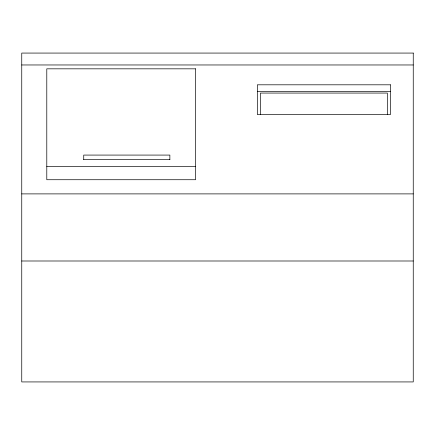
<?xml version="1.0" encoding="UTF-8"?>
<svg xmlns="http://www.w3.org/2000/svg" width="435" height="435" viewBox="0 0 435 435"><rect width="100%" height="100%" fill="white"/><g stroke="black" fill="none" stroke-linecap="round" stroke-linejoin="round"><path stroke-width="0.65" d="M21.75 64.967L413.25 64.967M257.346 91.388L390.456 91.388M83.732 159.324L169.862 159.324M46.79 166.572L195.56 166.572M21.75 193.89L413.25 193.89M21.75 260.995L413.25 260.995M387.367 114.72L387.367 93.063L260.434 93.063L260.434 114.72M169.862 159.678L169.862 155.077L83.732 155.077L83.732 159.678M413.25 53.07L21.75 53.07L21.75 381.93L413.25 381.93L413.25 53.07M195.56 68.828L46.79 68.828L46.79 179.726L195.56 179.726L195.56 68.828M390.456 84.809L257.346 84.809L257.346 114.557L390.456 114.557L390.456 84.809"/></g></svg>
